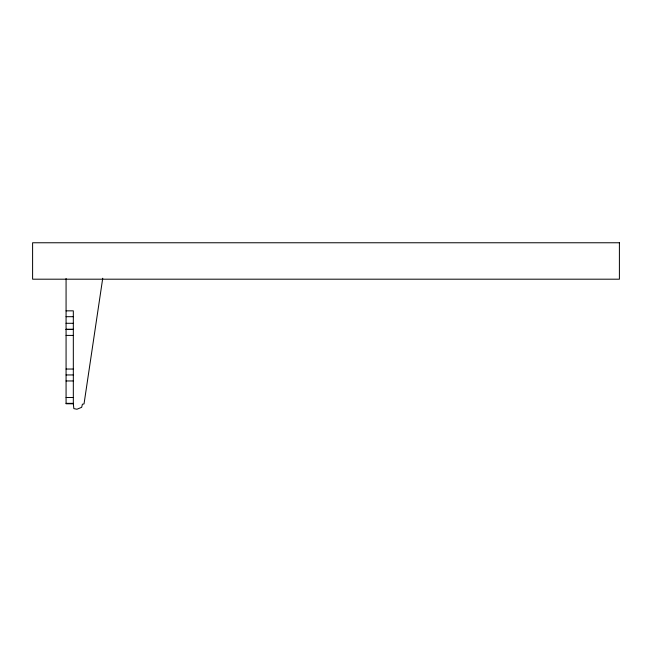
<?xml version="1.0" encoding="UTF-8"?>
<svg xmlns="http://www.w3.org/2000/svg" width="652" height="652" viewBox="0 0 652 652"><rect width="100%" height="100%" fill="white"/><g stroke="black" fill="none" stroke-linecap="round" stroke-linejoin="round"><path stroke-width="0.98" d="M102.739 278.233L84.026 403.947L82.405 404.216L81.671 407.321L76.936 409.236L73.839 408.625L73.326 403.775L73.326 310.841L66.072 310.841M66.072 316.693L73.326 316.693M66.072 323.294L73.326 323.294M66.072 329.301L73.326 329.301M66.072 329.407L73.326 329.407M66.072 335.413L73.326 335.413M66.072 369.04L73.326 369.04M66.072 374.949L73.326 374.949M66.072 380.955L73.326 380.955M66.072 397.5L73.326 397.5M66.072 403.352L73.326 403.352M73.326 403.775L66.072 403.775L66.072 278.477M619.4 242.764L32.6 242.764L32.6 279.195L619.4 279.195L619.4 242.764"/></g></svg>
